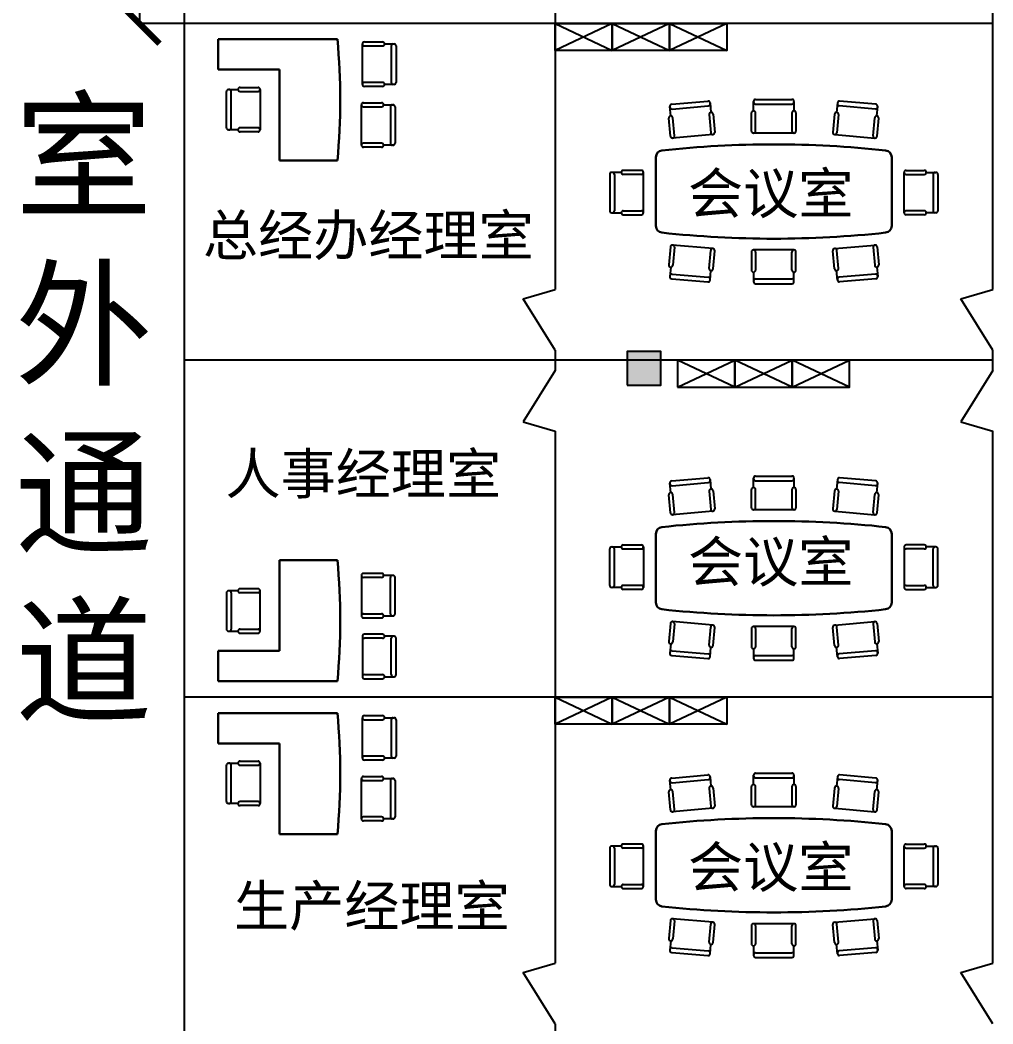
# Model space of a CAD drawing. Header units: millimetres. Extents: x 958 to 636282, y 2095 to 161571.
# Drawn here: x 94426 to 108868, y 27615 to 42515 of the extents above; entities that cross this region are included whole.
import ezdxf

# ---------------------------------------------------------------- set-up
doc = ezdxf.new("R2010")
doc.units = ezdxf.units.MM
for name, color, linetype in [('COLUMN', 9, 'Continuous'), ('PUB_HATCH', 8, 'Continuous'), ('W', 7, 'Continuous')]:
    doc.layers.add(name, color=color, linetype=linetype)
doc.styles.get("Standard").update_dxf_attribs({"font": 'arial.ttf'})
doc.dimstyles.new('ISO-25', dxfattribs={"dimtxt": 2.5, "dimasz": 2.5, "dimexe": 1.25, "dimexo": 0.625, "dimtad": 1, "dimtxsty": 'Standard', "dimcen": 2.5, "dimadec": 0, "dimazin": 0, "dimtfac": 1, "dimtmove": 0, "dimatfit": 3, "dimfxl": 1, "dimarcsym": 0})

# ---------------------------------------------------------------- blocks, each defined once
blk = doc.blocks.new('_fzh')
blk.add_lwpolyline([(-0.5, -0.5), (0.5, -0.5), (0.5, 0.5), (-0.5, 0.5)], close=True)
at = {"layer": 'PUB_HATCH'}
blk.add_solid([(-0.5, -0.5), (0.5, -0.5), (-0.5, 0.5), (0.5, 0.5)], dxfattribs=at)
blk = doc.blocks.new('_ArchTick')
at = {"color": 0, "linetype": 'ByBlock', "const_width": 0.15}
blk.add_lwpolyline([(-0.5, -0.5), (0.5, 0.5)], dxfattribs=at)
blk = doc.blocks.new('*D84')
at = {"color": 0, "lineweight": -2, "transparency": 16777216}
for p, q in [((96867, 47465), (96196, 47465)), ((96197, 47465), (96197, 42465)), ((96867, 42465), (96196, 42465))]:
    blk.add_line(p, q, dxfattribs=at)
at = {"layer": 'Defpoints', "color": 0, "transparency": 16777216}
for p in [(96868, 47465), (96197, 42465), (96868, 42465)]:
    blk.add_point(p, dxfattribs=at)
at = {"color": 0, "lineweight": -2, "transparency": 16777216, "xscale": 600, "yscale": 600, "zscale": 600}
for p, rotation in [((96197, 47465), 90), ((96197, 42465), 270)]:
    blk.add_blockref('_ArchTick', p, dxfattribs=dict(at, rotation=rotation))
at = {"color": 0, "transparency": 16777216, "insert": (95788, 44965), "char_height": 800, "attachment_point": 5, "rotation": 90}
blk.add_mtext('5000', dxfattribs=at)

msp = doc.modelspace()

# ---------------------------------------------------------------- linework, layer by layer
for p, q in [((96867.733, 10465.286), (96867.733, 67225.286)), ((96867.733, 10465.286), (96867.733, 67225.286)), ((102367.733, 46415.215), (102367.733, 42465.286)), ((108867.733, 38515.357), (108867.733, 46415.215)), ((108867.733, 42465.286), (96867.733, 42465.286)), ((102367.733, 42465.286), (102367.733, 38515.357)), ((102367.733, 42465.286), (103217.733, 42065.286)), ((103217.733, 42465.286), (102367.733, 42065.286)), ((103217.733, 42465.286), (104067.733, 42065.286)), ((104067.733, 42465.286), (103217.733, 42065.286)), ((104067.733, 42465.286), (104917.733, 42065.286)), ((104917.733, 42465.286), (104067.733, 42065.286)), ((102367.733, 37615.357), (102367.733, 37465.286)), ((108867.733, 37315.215), (108867.733, 37615.357)), ((108867.733, 37465.286), (96867.733, 37465.286)), ((102367.733, 37465.286), (102367.733, 37315.215)), ((104187.733, 37065.286), (105037.733, 37465.286)), ((105037.733, 37065.286), (104187.733, 37465.286)), ((105037.733, 37065.286), (105887.733, 37465.286)), ((105887.733, 37065.286), (105037.733, 37465.286)), ((105887.733, 37065.286), (106737.733, 37465.286)), ((106737.733, 37065.286), (105887.733, 37465.286)), ((102367.733, 36415.215), (102367.733, 32465.286)), ((108867.733, 28515.357), (108867.733, 36415.215)), ((108867.733, 32465.286), (96867.733, 32465.286)), ((102367.733, 32465.286), (102367.733, 28515.357)), ((102367.733, 32465.286), (103217.733, 32065.286)), ((103217.733, 32465.286), (102367.733, 32065.286)), ((103217.733, 32465.286), (104067.733, 32065.286)), ((104067.733, 32465.286), (103217.733, 32065.286)), ((104067.733, 32465.286), (104917.733, 32065.286)), ((104917.733, 32465.286), (104067.733, 32065.286)), ((102367.733, 27615.357), (102367.733, 27465.286))]:
    msp.add_line(p, q)
for points in [[(102367.733, 42465.286), (103217.733, 42465.286), (103217.733, 42065.286), (102367.733, 42065.286)], [(103217.733, 42465.286), (104067.733, 42465.286), (104067.733, 42065.286), (103217.733, 42065.286)], [(104067.733, 42465.286), (104917.733, 42465.286), (104917.733, 42065.286), (104067.733, 42065.286)], [(104187.733, 37065.286), (105037.733, 37065.286), (105037.733, 37465.286), (104187.733, 37465.286)], [(105037.733, 37065.286), (105887.733, 37065.286), (105887.733, 37465.286), (105037.733, 37465.286)], [(105887.733, 37065.286), (106737.733, 37065.286), (106737.733, 37465.286), (105887.733, 37465.286)], [(102367.733, 32465.286), (103217.733, 32465.286), (103217.733, 32065.286), (102367.733, 32065.286)], [(103217.733, 32465.286), (104067.733, 32465.286), (104067.733, 32065.286), (103217.733, 32065.286)], [(104067.733, 32465.286), (104917.733, 32465.286), (104917.733, 32065.286), (104067.733, 32065.286)]]:
    msp.add_lwpolyline(points, close=True)
at = {"layer": 'W', "color": 0, "linetype": 'ByBlock', "lineweight": 30}
for p, q in [((97367.733, 42229.897), (99137.733, 42229.897)), ((97367.733, 42229.897), (97367.733, 41779.897)), ((98277.733, 41779.897), (97367.733, 41779.897)), ((98277.733, 40429.897), (98277.733, 41779.897)), ((99137.733, 40429.897), (98277.733, 40429.897)), ((103864.628, 39459.831), (103864.628, 40480.928)), ((107364.628, 39459.831), (107364.628, 40480.928)), ((103864.628, 34890.434), (103864.628, 33869.337)), ((107364.628, 34890.434), (107364.628, 33869.337)), ((99137.733, 34500.674), (98277.733, 34500.674)), ((98277.733, 34500.674), (98277.733, 33150.674)), ((98277.733, 33150.674), (97367.733, 33150.674)), ((97367.733, 32700.674), (97367.733, 33150.674)), ((97367.733, 32700.674), (99137.733, 32700.674)), ((97367.733, 32229.897), (99137.733, 32229.897)), ((97367.733, 32229.897), (97367.733, 31779.897)), ((98277.733, 31779.897), (97367.733, 31779.897)), ((98277.733, 30429.897), (98277.733, 31779.897)), ((99137.733, 30429.897), (98277.733, 30429.897)), ((103864.628, 29459.831), (103864.628, 30480.928)), ((107364.628, 29459.831), (107364.628, 30480.928))]:
    msp.add_line(p, q, dxfattribs=at)
at = {"layer": 'W', "color": 3, "linetype": 'ByBlock', "lineweight": 25}
for p, q in [((99536.776, 42191.046), (99805.816, 42191.046)), ((99506.776, 41561.046), (99506.776, 42161.046)), ((99506.776, 42161.046), (99506.776, 42161.046)), ((99536.776, 42131.046), (99805.816, 42131.046)), ((99835.816, 42161.046), (99835.816, 42161.046)), ((99835.816, 42161.046), (99976.776, 42161.046)), ((99936.776, 42131.046), (99936.776, 41591.046)), ((99966.776, 42161.046), (99976.776, 42161.046)), ((100006.776, 42131.046), (100006.776, 41591.046)), ((99805.816, 41591.046), (99536.776, 41591.046)), ((97489.785, 40915.92), (97489.785, 41455.92)), ((97519.785, 41485.92), (97529.785, 41485.92)), ((97519.785, 41485.92), (97660.745, 41485.92)), ((97559.785, 40915.92), (97559.785, 41455.92)), ((97660.745, 41485.92), (97660.745, 41485.92)), ((97690.745, 41515.92), (97959.785, 41515.92)), ((97690.745, 41455.92), (97959.785, 41455.92)), ((97989.785, 41485.92), (97989.785, 40885.92)), ((97989.785, 41485.92), (97989.785, 41485.92)), ((99506.776, 41561.046), (99506.776, 41561.046)), ((99805.816, 41531.046), (99536.776, 41531.046)), ((99835.816, 41561.046), (99835.816, 41561.046)), ((99976.776, 41561.046), (99835.816, 41561.046)), ((99976.776, 41561.046), (99966.776, 41561.046)), ((99523.288, 41288.172), (99792.328, 41288.172)), ((104098.939, 41264.861), (104636.884, 41311.925)), ((104669.384, 41284.654), (104670.256, 41274.692)), ((104669.384, 41284.654), (104681.67, 41144.23)), ((105313.784, 41298.024), (105313.784, 41308.024)), ((105313.784, 41167.064), (105313.784, 41308.024)), ((105343.784, 41338.024), (105883.784, 41338.024)), ((105913.784, 41308.024), (105913.784, 41298.024)), ((105913.784, 41308.024), (105913.784, 41167.064)), ((106559.872, 41284.654), (106547.586, 41144.23)), ((106559.872, 41284.654), (106559, 41274.692)), ((107130.317, 41264.861), (106592.372, 41311.925)), ((99493.288, 40658.172), (99493.288, 41258.172)), ((99493.288, 41258.172), (99493.288, 41258.172)), ((99523.288, 41228.172), (99792.328, 41228.172)), ((99822.328, 41258.172), (99822.328, 41258.172)), ((99822.328, 41258.172), (99963.288, 41258.172)), ((99923.288, 41228.172), (99923.288, 40688.172)), ((99953.288, 41258.172), (99963.288, 41258.172)), ((99993.288, 41228.172), (99993.288, 40688.172)), ((104072.539, 41222.398), (104071.668, 41232.36)), ((104083.953, 41091.937), (104071.668, 41232.36)), ((104105.04, 41195.127), (104642.985, 41242.191)), ((104681.67, 41144.23), (104681.67, 41144.23)), ((105283.784, 40868.024), (105283.784, 41137.064)), ((105313.784, 41167.064), (105313.784, 41167.064)), ((105343.784, 41268.024), (105883.784, 41268.024)), ((105343.784, 40868.024), (105343.784, 41137.064)), ((105883.784, 41137.064), (105883.784, 40868.024)), ((105913.784, 41167.064), (105913.784, 41167.064)), ((105943.784, 41137.064), (105943.784, 40868.024)), ((106547.586, 41144.23), (106547.586, 41144.23)), ((107124.216, 41195.127), (106586.271, 41242.191)), ((107145.303, 41091.937), (107157.588, 41232.36)), ((107156.717, 41222.398), (107157.588, 41232.36)), ((104080.13, 40791.42), (104056.682, 41059.436)), ((104083.953, 41091.937), (104083.953, 41091.937)), ((104139.902, 40796.649), (104116.454, 41064.666)), ((104654.399, 41111.73), (104677.847, 40843.713)), ((104714.17, 41116.959), (104737.619, 40848.943)), ((106515.086, 41116.959), (106491.637, 40848.943)), ((106574.857, 41111.73), (106551.409, 40843.713)), ((107089.354, 40796.649), (107112.802, 41064.666)), ((107145.303, 41091.937), (107145.303, 41091.937)), ((107149.126, 40791.42), (107172.574, 41059.436)), ((97529.785, 40885.92), (97519.785, 40885.92)), ((97660.745, 40885.92), (97519.785, 40885.92)), ((97660.745, 40885.92), (97660.745, 40885.92)), ((97959.785, 40915.92), (97690.745, 40915.92)), ((97959.785, 40855.92), (97690.745, 40855.92)), ((97989.785, 40885.92), (97989.785, 40885.92)), ((105913.784, 40838.024), (105313.784, 40838.024)), ((105313.784, 40838.024), (105313.784, 40838.024)), ((105913.784, 40838.024), (105913.784, 40838.024)), ((99792.328, 40688.172), (99523.288, 40688.172)), ((104710.348, 40816.442), (104112.631, 40764.149)), ((104112.631, 40764.149), (104112.631, 40764.149)), ((104710.348, 40816.442), (104710.348, 40816.442)), ((106518.908, 40816.442), (107116.625, 40764.149)), ((106518.908, 40816.442), (106518.908, 40816.442)), ((107116.625, 40764.149), (107116.625, 40764.149)), ((99493.288, 40658.172), (99493.288, 40658.172)), ((99792.328, 40628.172), (99523.288, 40628.172)), ((99822.328, 40658.172), (99822.328, 40658.172)), ((99963.288, 40658.172), (99822.328, 40658.172)), ((99963.288, 40658.172), (99953.288, 40658.172)), ((103219.162, 40255.111), (103209.162, 40255.111)), ((103350.122, 40255.111), (103209.162, 40255.111)), ((103350.122, 40255.111), (103350.122, 40255.111)), ((103649.162, 40285.111), (103380.122, 40285.111)), ((103679.162, 39655.111), (103679.162, 40255.111)), ((103679.162, 40255.111), (103679.162, 40255.111)), ((107550.094, 39655.111), (107550.094, 40255.111)), ((107550.094, 40255.111), (107550.094, 40255.111)), ((107580.094, 40285.111), (107849.134, 40285.111)), ((107879.134, 40255.111), (107879.134, 40255.111)), ((107879.134, 40255.111), (108020.094, 40255.111)), ((108010.094, 40255.111), (108020.094, 40255.111)), ((103179.162, 40225.111), (103179.162, 39685.111)), ((103249.162, 40225.111), (103249.162, 39685.111)), ((103649.162, 40225.111), (103380.122, 40225.111)), ((107580.094, 40225.111), (107849.134, 40225.111)), ((107980.094, 40225.111), (107980.094, 39685.111)), ((108050.094, 40225.111), (108050.094, 39685.111)), ((103209.162, 39655.111), (103219.162, 39655.111)), ((103209.162, 39655.111), (103350.122, 39655.111)), ((103350.122, 39655.111), (103350.122, 39655.111)), ((103380.122, 39685.111), (103649.162, 39685.111)), ((103679.162, 39655.111), (103679.162, 39655.111)), ((107550.094, 39655.111), (107550.094, 39655.111)), ((107849.134, 39685.111), (107580.094, 39685.111)), ((107879.134, 39655.111), (107879.134, 39655.111)), ((108020.094, 39655.111), (107879.134, 39655.111)), ((108020.094, 39655.111), (108010.094, 39655.111)), ((103380.122, 39625.111), (103649.162, 39625.111)), ((107849.134, 39625.111), (107580.094, 39625.111)), ((104080.13, 39149.339), (104056.682, 38881.322)), ((104710.348, 39124.316), (104112.631, 39176.61)), ((104112.631, 39176.61), (104112.631, 39176.61)), ((104139.902, 39144.109), (104116.454, 38876.093)), ((104654.399, 38829.029), (104677.847, 39097.045)), ((104710.348, 39124.316), (104710.348, 39124.316)), ((104714.17, 38823.8), (104737.619, 39091.816)), ((105283.784, 39072.735), (105283.784, 38803.695)), ((105913.784, 39102.735), (105313.784, 39102.735)), ((105313.784, 39102.735), (105313.784, 39102.735)), ((105343.784, 39072.735), (105343.784, 38803.695)), ((105883.784, 38803.695), (105883.784, 39072.735)), ((105913.784, 39102.735), (105913.784, 39102.735)), ((105943.784, 38803.695), (105943.784, 39072.735)), ((106515.086, 38823.8), (106491.637, 39091.816)), ((106518.908, 39124.316), (107116.625, 39176.61)), ((106518.908, 39124.316), (106518.908, 39124.316)), ((106574.857, 38829.029), (106551.409, 39097.045)), ((107089.354, 39144.109), (107112.802, 38876.093)), ((107116.625, 39176.61), (107116.625, 39176.61)), ((107149.126, 39149.339), (107172.574, 38881.322)), ((104083.953, 38848.822), (104071.668, 38708.398)), ((104083.953, 38848.822), (104083.953, 38848.822)), ((104105.04, 38745.631), (104642.985, 38698.567)), ((104669.384, 38656.105), (104681.67, 38796.528)), ((104681.67, 38796.528), (104681.67, 38796.528)), ((105313.784, 38773.695), (105313.784, 38773.695)), ((105313.784, 38773.695), (105313.784, 38632.735)), ((105913.784, 38773.695), (105913.784, 38773.695)), ((105913.784, 38632.735), (105913.784, 38773.695)), ((106547.586, 38796.528), (106547.586, 38796.528)), ((106559.872, 38656.105), (106547.586, 38796.528)), ((107124.216, 38745.631), (106586.271, 38698.567)), ((107145.303, 38848.822), (107145.303, 38848.822)), ((107145.303, 38848.822), (107157.588, 38708.398)), ((104072.539, 38718.36), (104071.668, 38708.398)), ((104098.939, 38675.898), (104636.884, 38628.834)), ((104669.384, 38656.105), (104670.256, 38666.067)), ((105313.784, 38642.735), (105313.784, 38632.735)), ((105343.784, 38672.735), (105883.784, 38672.735)), ((105343.784, 38602.735), (105883.784, 38602.735)), ((105913.784, 38632.735), (105913.784, 38642.735)), ((106559.872, 38656.105), (106559, 38666.067)), ((107130.317, 38675.898), (106592.372, 38628.834)), ((107156.717, 38718.36), (107157.588, 38708.398)), ((102367.733, 37615.357), (101892.227, 38379.486)), ((108867.733, 37615.357), (108392.227, 38379.486)), ((102367.733, 37315.215), (101892.227, 36551.085)), ((108867.733, 37315.215), (108392.227, 36551.085)), ((104072.539, 35631.904), (104071.668, 35641.866)), ((104083.953, 35501.443), (104071.668, 35641.866)), ((104098.939, 35674.367), (104636.884, 35721.431)), ((104105.04, 35604.633), (104642.985, 35651.697)), ((104669.384, 35694.16), (104670.256, 35684.198)), ((104669.384, 35694.16), (104681.67, 35553.736)), ((105313.784, 35707.53), (105313.784, 35717.53)), ((105313.784, 35576.57), (105313.784, 35717.53)), ((105343.784, 35747.53), (105883.784, 35747.53)), ((105343.784, 35677.53), (105883.784, 35677.53)), ((105913.784, 35717.53), (105913.784, 35707.53)), ((105913.784, 35717.53), (105913.784, 35576.57)), ((106559.872, 35694.16), (106547.586, 35553.736)), ((106559.872, 35694.16), (106559, 35684.198)), ((107124.216, 35604.633), (106586.271, 35651.697)), ((107130.317, 35674.367), (106592.372, 35721.431)), ((107145.303, 35501.443), (107157.588, 35641.866)), ((107156.717, 35631.904), (107157.588, 35641.866)), ((104080.13, 35200.926), (104056.682, 35468.942)), ((104083.953, 35501.443), (104083.953, 35501.443)), ((104139.902, 35206.155), (104116.454, 35474.172)), ((104654.399, 35521.236), (104677.847, 35253.219)), ((104681.67, 35553.736), (104681.67, 35553.736)), ((104714.17, 35526.465), (104737.619, 35258.449)), ((105283.784, 35277.53), (105283.784, 35546.57)), ((105313.784, 35576.57), (105313.784, 35576.57)), ((105343.784, 35277.53), (105343.784, 35546.57)), ((105883.784, 35546.57), (105883.784, 35277.53)), ((105913.784, 35576.57), (105913.784, 35576.57)), ((105943.784, 35546.57), (105943.784, 35277.53)), ((106515.086, 35526.465), (106491.637, 35258.449)), ((106547.586, 35553.736), (106547.586, 35553.736)), ((106574.857, 35521.236), (106551.409, 35253.219)), ((107089.354, 35206.155), (107112.802, 35474.172)), ((107145.303, 35501.443), (107145.303, 35501.443)), ((107149.126, 35200.926), (107172.574, 35468.942)), ((104710.348, 35225.948), (104112.631, 35173.655)), ((104112.631, 35173.655), (104112.631, 35173.655)), ((104710.348, 35225.948), (104710.348, 35225.948)), ((105913.784, 35247.53), (105313.784, 35247.53)), ((105313.784, 35247.53), (105313.784, 35247.53)), ((105913.784, 35247.53), (105913.784, 35247.53)), ((106518.908, 35225.948), (107116.625, 35173.655)), ((106518.908, 35225.948), (106518.908, 35225.948)), ((107116.625, 35173.655), (107116.625, 35173.655)), ((103380.122, 34725.154), (103649.162, 34725.154)), ((107849.134, 34725.154), (107580.094, 34725.154)), ((103179.162, 34125.154), (103179.162, 34665.154)), ((103209.162, 34695.154), (103219.162, 34695.154)), ((103209.162, 34695.154), (103350.122, 34695.154)), ((103249.162, 34125.154), (103249.162, 34665.154)), ((103350.122, 34695.154), (103350.122, 34695.154)), ((103380.122, 34665.154), (103649.162, 34665.154)), ((103679.162, 34695.154), (103679.162, 34095.154)), ((103679.162, 34695.154), (103679.162, 34695.154)), ((107550.094, 34695.154), (107550.094, 34095.154)), ((107550.094, 34695.154), (107550.094, 34695.154)), ((107849.134, 34665.154), (107580.094, 34665.154)), ((107879.134, 34695.154), (107879.134, 34695.154)), ((108020.094, 34695.154), (107879.134, 34695.154)), ((107980.094, 34125.154), (107980.094, 34665.154)), ((108020.094, 34695.154), (108010.094, 34695.154)), ((108050.094, 34125.154), (108050.094, 34665.154)), ((99493.288, 34272.399), (99493.288, 33672.399)), ((99493.288, 34272.399), (99493.288, 34272.399)), ((99792.328, 34302.399), (99523.288, 34302.399)), ((99822.328, 34272.399), (99822.328, 34272.399)), ((99963.288, 34272.399), (99822.328, 34272.399)), ((99963.288, 34272.399), (99953.288, 34272.399)), ((99792.328, 34242.399), (99523.288, 34242.399)), ((99923.288, 33702.399), (99923.288, 34242.399)), ((99993.288, 33702.399), (99993.288, 34242.399)), ((103649.162, 34125.154), (103380.122, 34125.154)), ((107580.094, 34125.154), (107849.134, 34125.154)), ((97489.785, 34014.651), (97489.785, 33474.651)), ((97529.785, 34044.651), (97519.785, 34044.651)), ((97660.745, 34044.651), (97519.785, 34044.651)), ((97559.785, 34014.651), (97559.785, 33474.651)), ((97660.745, 34044.651), (97660.745, 34044.651)), ((97959.785, 34074.651), (97690.745, 34074.651)), ((97959.785, 34014.651), (97690.745, 34014.651)), ((97989.785, 33444.651), (97989.785, 34044.651)), ((97989.785, 34044.651), (97989.785, 34044.651)), ((103219.162, 34095.154), (103209.162, 34095.154)), ((103350.122, 34095.154), (103209.162, 34095.154)), ((103350.122, 34095.154), (103350.122, 34095.154)), ((103649.162, 34065.154), (103380.122, 34065.154)), ((103679.162, 34095.154), (103679.162, 34095.154)), ((107550.094, 34095.154), (107550.094, 34095.154)), ((107580.094, 34065.154), (107849.134, 34065.154)), ((107879.134, 34095.154), (107879.134, 34095.154)), ((107879.134, 34095.154), (108020.094, 34095.154)), ((108010.094, 34095.154), (108020.094, 34095.154)), ((99523.288, 33702.399), (99792.328, 33702.399)), ((99493.288, 33672.399), (99493.288, 33672.399)), ((99523.288, 33642.399), (99792.328, 33642.399)), ((99822.328, 33672.399), (99822.328, 33672.399)), ((99822.328, 33672.399), (99963.288, 33672.399)), ((99953.288, 33672.399), (99963.288, 33672.399)), ((104080.13, 33558.845), (104056.682, 33290.828)), ((104710.348, 33533.822), (104112.631, 33586.116)), ((104112.631, 33586.116), (104112.631, 33586.116)), ((104139.902, 33553.615), (104116.454, 33285.599)), ((104710.348, 33533.822), (104710.348, 33533.822)), ((106518.908, 33533.822), (107116.625, 33586.116)), ((106518.908, 33533.822), (106518.908, 33533.822)), ((107089.354, 33553.615), (107112.802, 33285.599)), ((107116.625, 33586.116), (107116.625, 33586.116)), ((107149.126, 33558.845), (107172.574, 33290.828)), ((97519.785, 33444.651), (97529.785, 33444.651)), ((97519.785, 33444.651), (97660.745, 33444.651)), ((97660.745, 33444.651), (97660.745, 33444.651)), ((97690.745, 33474.651), (97959.785, 33474.651)), ((97690.745, 33414.651), (97959.785, 33414.651)), ((97989.785, 33444.651), (97989.785, 33444.651)), ((99805.816, 33399.525), (99536.776, 33399.525)), ((104654.399, 33238.535), (104677.847, 33506.551)), ((104714.17, 33233.305), (104737.619, 33501.322)), ((105283.784, 33482.241), (105283.784, 33213.201)), ((105913.784, 33512.241), (105313.784, 33512.241)), ((105313.784, 33512.241), (105313.784, 33512.241)), ((105343.784, 33482.241), (105343.784, 33213.201)), ((105883.784, 33213.201), (105883.784, 33482.241)), ((105913.784, 33512.241), (105913.784, 33512.241)), ((105943.784, 33213.201), (105943.784, 33482.241)), ((106515.086, 33233.305), (106491.637, 33501.322)), ((106574.857, 33238.535), (106551.409, 33506.551)), ((99506.776, 33369.525), (99506.776, 32769.525)), ((99506.776, 33369.525), (99506.776, 33369.525)), ((99805.816, 33339.525), (99536.776, 33339.525)), ((99835.816, 33369.525), (99835.816, 33369.525)), ((99976.776, 33369.525), (99835.816, 33369.525)), ((99936.776, 32799.525), (99936.776, 33339.525)), ((99976.776, 33369.525), (99966.776, 33369.525)), ((100006.776, 32799.525), (100006.776, 33339.525)), ((104083.953, 33258.328), (104071.668, 33117.904)), ((104083.953, 33258.328), (104083.953, 33258.328)), ((107145.303, 33258.328), (107145.303, 33258.328)), ((107145.303, 33258.328), (107157.588, 33117.904)), ((104072.539, 33127.866), (104071.668, 33117.904)), ((104098.939, 33085.404), (104636.884, 33038.34)), ((104105.04, 33155.137), (104642.985, 33108.073)), ((104669.384, 33065.611), (104681.67, 33206.034)), ((104681.67, 33206.034), (104681.67, 33206.034)), ((105313.784, 33183.201), (105313.784, 33183.201)), ((105313.784, 33183.201), (105313.784, 33042.241)), ((105343.784, 33082.241), (105883.784, 33082.241)), ((105913.784, 33183.201), (105913.784, 33183.201)), ((105913.784, 33042.241), (105913.784, 33183.201)), ((106547.586, 33206.034), (106547.586, 33206.034)), ((106559.872, 33065.611), (106547.586, 33206.034)), ((107124.216, 33155.137), (106586.271, 33108.073)), ((107130.317, 33085.404), (106592.372, 33038.34)), ((107156.717, 33127.866), (107157.588, 33117.904)), ((104669.384, 33065.611), (104670.256, 33075.573)), ((105313.784, 33052.241), (105313.784, 33042.241)), ((105343.784, 33012.241), (105883.784, 33012.241)), ((105913.784, 33042.241), (105913.784, 33052.241)), ((106559.872, 33065.611), (106559, 33075.573)), ((99536.776, 32799.525), (99805.816, 32799.525)), ((99506.776, 32769.525), (99506.776, 32769.525)), ((99536.776, 32739.525), (99805.816, 32739.525)), ((99835.816, 32769.525), (99835.816, 32769.525)), ((99835.816, 32769.525), (99976.776, 32769.525)), ((99966.776, 32769.525), (99976.776, 32769.525)), ((99536.776, 32191.046), (99805.816, 32191.046)), ((99506.776, 31561.046), (99506.776, 32161.046)), ((99506.776, 32161.046), (99506.776, 32161.046)), ((99536.776, 32131.046), (99805.816, 32131.046)), ((99835.816, 32161.046), (99835.816, 32161.046)), ((99835.816, 32161.046), (99976.776, 32161.046)), ((99936.776, 32131.046), (99936.776, 31591.046)), ((99966.776, 32161.046), (99976.776, 32161.046)), ((100006.776, 32131.046), (100006.776, 31591.046)), ((99805.816, 31591.046), (99536.776, 31591.046)), ((97489.785, 30915.92), (97489.785, 31455.92)), ((97519.785, 31485.92), (97529.785, 31485.92)), ((97519.785, 31485.92), (97660.745, 31485.92)), ((97559.785, 30915.92), (97559.785, 31455.92)), ((97660.745, 31485.92), (97660.745, 31485.92)), ((97690.745, 31515.92), (97959.785, 31515.92)), ((97690.745, 31455.92), (97959.785, 31455.92)), ((97989.785, 31485.92), (97989.785, 30885.92)), ((97989.785, 31485.92), (97989.785, 31485.92)), ((99506.776, 31561.046), (99506.776, 31561.046)), ((99805.816, 31531.046), (99536.776, 31531.046)), ((99835.816, 31561.046), (99835.816, 31561.046)), ((99976.776, 31561.046), (99835.816, 31561.046)), ((99976.776, 31561.046), (99966.776, 31561.046)), ((104098.939, 31264.861), (104636.884, 31311.925)), ((105313.784, 31298.024), (105313.784, 31308.024)), ((105313.784, 31167.064), (105313.784, 31308.024)), ((105343.784, 31338.024), (105883.784, 31338.024)), ((105913.784, 31308.024), (105913.784, 31298.024)), ((105913.784, 31308.024), (105913.784, 31167.064)), ((107130.317, 31264.861), (106592.372, 31311.925)), ((99493.288, 30658.172), (99493.288, 31258.172)), ((99493.288, 31258.172), (99493.288, 31258.172)), ((99523.288, 31288.172), (99792.328, 31288.172)), ((99523.288, 31228.172), (99792.328, 31228.172)), ((99822.328, 31258.172), (99822.328, 31258.172)), ((99822.328, 31258.172), (99963.288, 31258.172)), ((99923.288, 31228.172), (99923.288, 30688.172)), ((99953.288, 31258.172), (99963.288, 31258.172)), ((99993.288, 31228.172), (99993.288, 30688.172)), ((104072.539, 31222.398), (104071.668, 31232.36)), ((104083.953, 31091.937), (104071.668, 31232.36)), ((104105.04, 31195.127), (104642.985, 31242.191)), ((104669.384, 31284.654), (104670.256, 31274.692)), ((104669.384, 31284.654), (104681.67, 31144.23)), ((104681.67, 31144.23), (104681.67, 31144.23)), ((105313.784, 31167.064), (105313.784, 31167.064)), ((105343.784, 31268.024), (105883.784, 31268.024)), ((105913.784, 31167.064), (105913.784, 31167.064)), ((106559.872, 31284.654), (106547.586, 31144.23)), ((106547.586, 31144.23), (106547.586, 31144.23)), ((106559.872, 31284.654), (106559, 31274.692)), ((107124.216, 31195.127), (106586.271, 31242.191)), ((107145.303, 31091.937), (107157.588, 31232.36)), ((107156.717, 31222.398), (107157.588, 31232.36)), ((104080.13, 30791.42), (104056.682, 31059.436)), ((104083.953, 31091.937), (104083.953, 31091.937)), ((104139.902, 30796.649), (104116.454, 31064.666)), ((104654.399, 31111.73), (104677.847, 30843.713)), ((104714.17, 31116.959), (104737.619, 30848.943)), ((105283.784, 30868.024), (105283.784, 31137.064)), ((105343.784, 30868.024), (105343.784, 31137.064)), ((105883.784, 31137.064), (105883.784, 30868.024)), ((105943.784, 31137.064), (105943.784, 30868.024)), ((106515.086, 31116.959), (106491.637, 30848.943)), ((106574.857, 31111.73), (106551.409, 30843.713)), ((107089.354, 30796.649), (107112.802, 31064.666)), ((107145.303, 31091.937), (107145.303, 31091.937)), ((107149.126, 30791.42), (107172.574, 31059.436)), ((97529.785, 30885.92), (97519.785, 30885.92)), ((97660.745, 30885.92), (97519.785, 30885.92)), ((97660.745, 30885.92), (97660.745, 30885.92)), ((97959.785, 30915.92), (97690.745, 30915.92)), ((97959.785, 30855.92), (97690.745, 30855.92)), ((97989.785, 30885.92), (97989.785, 30885.92)), ((104710.348, 30816.442), (104112.631, 30764.149)), ((104112.631, 30764.149), (104112.631, 30764.149)), ((104710.348, 30816.442), (104710.348, 30816.442)), ((105913.784, 30838.024), (105313.784, 30838.024)), ((105313.784, 30838.024), (105313.784, 30838.024)), ((105913.784, 30838.024), (105913.784, 30838.024)), ((106518.908, 30816.442), (107116.625, 30764.149)), ((106518.908, 30816.442), (106518.908, 30816.442)), ((107116.625, 30764.149), (107116.625, 30764.149)), ((99493.288, 30658.172), (99493.288, 30658.172)), ((99792.328, 30688.172), (99523.288, 30688.172)), ((99792.328, 30628.172), (99523.288, 30628.172)), ((99822.328, 30658.172), (99822.328, 30658.172)), ((99963.288, 30658.172), (99822.328, 30658.172)), ((99963.288, 30658.172), (99953.288, 30658.172)), ((103219.162, 30255.111), (103209.162, 30255.111)), ((103350.122, 30255.111), (103209.162, 30255.111)), ((103350.122, 30255.111), (103350.122, 30255.111)), ((103649.162, 30285.111), (103380.122, 30285.111)), ((103679.162, 29655.111), (103679.162, 30255.111)), ((103679.162, 30255.111), (103679.162, 30255.111)), ((107550.094, 29655.111), (107550.094, 30255.111)), ((107550.094, 30255.111), (107550.094, 30255.111)), ((107580.094, 30285.111), (107849.134, 30285.111)), ((107879.134, 30255.111), (107879.134, 30255.111)), ((107879.134, 30255.111), (108020.094, 30255.111)), ((108010.094, 30255.111), (108020.094, 30255.111)), ((103179.162, 30225.111), (103179.162, 29685.111)), ((103249.162, 30225.111), (103249.162, 29685.111)), ((103649.162, 30225.111), (103380.122, 30225.111)), ((107580.094, 30225.111), (107849.134, 30225.111)), ((107980.094, 30225.111), (107980.094, 29685.111)), ((108050.094, 30225.111), (108050.094, 29685.111)), ((103209.162, 29655.111), (103219.162, 29655.111)), ((103209.162, 29655.111), (103350.122, 29655.111)), ((103350.122, 29655.111), (103350.122, 29655.111)), ((103380.122, 29685.111), (103649.162, 29685.111)), ((103679.162, 29655.111), (103679.162, 29655.111)), ((107550.094, 29655.111), (107550.094, 29655.111)), ((107849.134, 29685.111), (107580.094, 29685.111)), ((107879.134, 29655.111), (107879.134, 29655.111)), ((108020.094, 29655.111), (107879.134, 29655.111)), ((108020.094, 29655.111), (108010.094, 29655.111)), ((103380.122, 29625.111), (103649.162, 29625.111)), ((107849.134, 29625.111), (107580.094, 29625.111)), ((104080.13, 29149.339), (104056.682, 28881.322)), ((104710.348, 29124.316), (104112.631, 29176.61)), ((104112.631, 29176.61), (104112.631, 29176.61)), ((104139.902, 29144.109), (104116.454, 28876.093)), ((104654.399, 28829.029), (104677.847, 29097.045)), ((104710.348, 29124.316), (104710.348, 29124.316)), ((104714.17, 28823.8), (104737.619, 29091.816)), ((105283.784, 29072.735), (105283.784, 28803.695)), ((105913.784, 29102.735), (105313.784, 29102.735)), ((105313.784, 29102.735), (105313.784, 29102.735)), ((105343.784, 29072.735), (105343.784, 28803.695)), ((105883.784, 28803.695), (105883.784, 29072.735)), ((105913.784, 29102.735), (105913.784, 29102.735)), ((105943.784, 28803.695), (105943.784, 29072.735)), ((106515.086, 28823.8), (106491.637, 29091.816)), ((106518.908, 29124.316), (107116.625, 29176.61)), ((106518.908, 29124.316), (106518.908, 29124.316)), ((106574.857, 28829.029), (106551.409, 29097.045)), ((107089.354, 29144.109), (107112.802, 28876.093)), ((107116.625, 29176.61), (107116.625, 29176.61)), ((107149.126, 29149.339), (107172.574, 28881.322)), ((104083.953, 28848.822), (104071.668, 28708.398)), ((104083.953, 28848.822), (104083.953, 28848.822)), ((104669.384, 28656.105), (104681.67, 28796.528)), ((104681.67, 28796.528), (104681.67, 28796.528)), ((105313.784, 28773.695), (105313.784, 28773.695)), ((105313.784, 28773.695), (105313.784, 28632.735)), ((105913.784, 28773.695), (105913.784, 28773.695)), ((105913.784, 28632.735), (105913.784, 28773.695)), ((106547.586, 28796.528), (106547.586, 28796.528)), ((106559.872, 28656.105), (106547.586, 28796.528)), ((107145.303, 28848.822), (107145.303, 28848.822)), ((107145.303, 28848.822), (107157.588, 28708.398)), ((104072.539, 28718.36), (104071.668, 28708.398)), ((104098.939, 28675.898), (104636.884, 28628.834)), ((104105.04, 28745.631), (104642.985, 28698.567)), ((104669.384, 28656.105), (104670.256, 28666.067)), ((105313.784, 28642.735), (105313.784, 28632.735)), ((105343.784, 28672.735), (105883.784, 28672.735)), ((105913.784, 28632.735), (105913.784, 28642.735)), ((106559.872, 28656.105), (106559, 28666.067)), ((107124.216, 28745.631), (106586.271, 28698.567)), ((107130.317, 28675.898), (106592.372, 28628.834)), ((107156.717, 28718.36), (107157.588, 28708.398)), ((105343.784, 28602.735), (105883.784, 28602.735)), ((102367.733, 27615.357), (101892.227, 28379.486)), ((108867.733, 27615.357), (108392.227, 28379.486))]:
    msp.add_line(p, q, dxfattribs=at)
at = {"layer": 'W', "color": 241, "linetype": 'ByBlock', "lineweight": 25, "true_color": 0xf26eae}
for p, q in [((101892.227, 38379.486), (102367.733, 38515.357)), ((108392.227, 38379.486), (108867.733, 38515.357)), ((101892.227, 36551.085), (102367.733, 36415.215)), ((108392.227, 36551.085), (108867.733, 36415.215)), ((101892.227, 28379.486), (102367.733, 28515.357)), ((108392.227, 28379.486), (108867.733, 28515.357))]:
    msp.add_line(p, q, dxfattribs=at)
at = {"layer": 'W', "color": 0, "linetype": 'ByBlock', "lineweight": 30}
for centre, radius, start, end in [((89032.733, 41329.897), 10145, 354.9103912, 5.0896088), ((103964.628, 40480.928), 100, 96.2062678, 180), ((105614.628, 25307.879), 15362.5, 83.7937322, 96.2062678), ((107264.628, 40480.928), 100, 0, 83.7937322), ((103964.628, 39459.831), 100, 180, 263.7937322), ((105614.628, 54632.879), 15362.5, 263.7937322, 276.2062678), ((107264.628, 39459.831), 100, 276.2062678, 0), ((105614.628, 19717.385), 15362.5, 83.7937322, 96.2062678), ((103964.628, 34890.434), 100, 96.2062678, 180), ((107264.628, 34890.434), 100, 0, 83.7937322), ((89032.733, 33600.674), 10145, 354.9103912, 5.0896088), ((103964.628, 33869.337), 100, 180, 263.7937322), ((107264.628, 33869.337), 100, 276.2062678, 0), ((105614.628, 49042.385), 15362.5, 263.7937322, 276.2062678), ((89032.733, 31329.897), 10145, 354.9103912, 5.0896088), ((103964.628, 30480.928), 100, 96.2062678, 180), ((105614.628, 15307.879), 15362.5, 83.7937322, 96.2062678), ((107264.628, 30480.928), 100, 0, 83.7937322), ((103964.628, 29459.831), 100, 180, 263.7937322), ((105614.628, 44632.879), 15362.5, 263.7937322, 276.2062678), ((107264.628, 29459.831), 100, 276.2062678, 0)]:
    msp.add_arc(centre, radius, start, end, dxfattribs=at)
at = {"layer": 'W', "color": 3, "linetype": 'ByBlock', "lineweight": 25}
for centre, start, end in [((99536.776, 42161.046), 90, 180), ((99805.816, 42161.046), 0, 90), ((99536.776, 42161.046), 180, 270), ((99805.816, 42161.046), 270, 0), ((99966.776, 42131.046), 90, 180), ((99976.776, 42131.046), 0, 90), ((99536.776, 41561.046), 90, 180), ((99805.816, 41561.046), 0, 90), ((99966.776, 41591.046), 180, 270), ((99976.776, 41591.046), 270, 0), ((97519.785, 41455.92), 90, 180), ((97529.785, 41455.92), 0, 90), ((97690.745, 41485.92), 90, 180), ((97690.745, 41485.92), 180, 270), ((97959.785, 41485.92), 0, 90), ((97959.785, 41485.92), 270, 0), ((99536.776, 41561.046), 180, 270), ((99805.816, 41561.046), 270, 0), ((99523.288, 41258.172), 90, 180), ((99792.328, 41258.172), 0, 90), ((104639.499, 41282.039), 5, 95), ((104640.37, 41272.077), 275, 5), ((105343.784, 41308.024), 90, 180), ((105343.784, 41298.024), 180, 270), ((105883.784, 41308.024), 0, 90), ((105883.784, 41298.024), 270, 0), ((106588.886, 41272.077), 175, 265), ((106589.757, 41282.039), 85, 175), ((99523.288, 41258.172), 180, 270), ((99792.328, 41258.172), 270, 0), ((99953.288, 41228.172), 90, 180), ((99963.288, 41228.172), 0, 90), ((104101.554, 41234.975), 95, 185), ((104102.425, 41225.013), 185, 275), ((104684.285, 41114.345), 95, 185), ((104684.285, 41114.345), 5, 95), ((105313.784, 41137.064), 90, 180), ((105313.784, 41137.064), 0, 90), ((105913.784, 41137.064), 90, 180), ((105913.784, 41137.064), 0, 90), ((106544.971, 41114.345), 85, 175), ((106544.971, 41114.345), 355, 85), ((107126.831, 41225.013), 265, 355), ((107127.703, 41234.975), 355, 85), ((104086.568, 41062.051), 95, 185), ((104086.568, 41062.051), 5, 95), ((107142.688, 41062.051), 85, 175), ((107142.688, 41062.051), 355, 85), ((97519.785, 40915.92), 180, 270), ((97529.785, 40915.92), 270, 0), ((97690.745, 40885.92), 90, 180), ((97690.745, 40885.92), 180, 270), ((97959.785, 40885.92), 0, 90), ((97959.785, 40885.92), 270, 0), ((104707.733, 40846.328), 185, 275), ((104707.733, 40846.328), 275, 5), ((105313.784, 40868.024), 180, 270), ((105313.784, 40868.024), 270, 0), ((105913.784, 40868.024), 180, 270), ((105913.784, 40868.024), 270, 0), ((106521.523, 40846.328), 175, 265), ((106521.523, 40846.328), 265, 355), ((99523.288, 40658.172), 90, 180), ((99792.328, 40658.172), 0, 90), ((99953.288, 40688.172), 180, 270), ((99963.288, 40688.172), 270, 0), ((104110.016, 40794.035), 185, 275), ((104110.016, 40794.035), 275, 5), ((107119.24, 40794.035), 175, 265), ((107119.24, 40794.035), 265, 355), ((99523.288, 40658.172), 180, 270), ((99792.328, 40658.172), 270, 0), ((103209.162, 40225.111), 90, 180), ((103219.162, 40225.111), 0, 90), ((103380.122, 40255.111), 90, 180), ((103380.122, 40255.111), 180, 270), ((103649.162, 40255.111), 0, 90), ((103649.162, 40255.111), 270, 0), ((107580.094, 40255.111), 90, 180), ((107580.094, 40255.111), 180, 270), ((107849.134, 40255.111), 0, 90), ((107849.134, 40255.111), 270, 0), ((108010.094, 40225.111), 90, 180), ((108020.094, 40225.111), 0, 90), ((103209.162, 39685.111), 180, 270), ((103219.162, 39685.111), 270, 0), ((103380.122, 39655.111), 90, 180), ((103380.122, 39655.111), 180, 270), ((103649.162, 39655.111), 0, 90), ((103649.162, 39655.111), 270, 0), ((107580.094, 39655.111), 90, 180), ((107580.094, 39655.111), 180, 270), ((107849.134, 39655.111), 0, 90), ((107849.134, 39655.111), 270, 0), ((108010.094, 39685.111), 180, 270), ((108020.094, 39685.111), 270, 0), ((104110.016, 39146.724), 85, 175), ((104110.016, 39146.724), 355, 85), ((104707.733, 39094.431), 85, 175), ((104707.733, 39094.431), 355, 85), ((105313.784, 39072.735), 90, 180), ((105313.784, 39072.735), 0, 90), ((105913.784, 39072.735), 90, 180), ((105913.784, 39072.735), 0, 90), ((106521.523, 39094.431), 95, 185), ((106521.523, 39094.431), 5, 95), ((107119.24, 39146.724), 95, 185), ((107119.24, 39146.724), 5, 95), ((104086.568, 38878.708), 175, 265), ((104102.425, 38715.746), 85, 175), ((104086.568, 38878.708), 265, 355), ((104684.285, 38826.414), 175, 265), ((104684.285, 38826.414), 265, 355), ((105313.784, 38803.695), 180, 270), ((105313.784, 38803.695), 270, 0), ((105913.784, 38803.695), 180, 270), ((105913.784, 38803.695), 270, 0), ((106544.971, 38826.414), 185, 275), ((106544.971, 38826.414), 275, 5), ((107142.688, 38878.708), 185, 275), ((107126.831, 38715.746), 5, 95), ((107142.688, 38878.708), 275, 5), ((104101.554, 38705.784), 175, 265), ((104639.499, 38658.72), 265, 355), ((104640.37, 38668.682), 355, 85), ((105343.784, 38642.735), 90, 180), ((105343.784, 38632.735), 180, 270), ((105883.784, 38642.735), 0, 90), ((105883.784, 38632.735), 270, 0), ((106588.886, 38668.682), 95, 185), ((106589.757, 38658.72), 185, 275), ((107127.703, 38705.784), 275, 5), ((104101.554, 35644.481), 95, 185), ((104102.425, 35634.519), 185, 275), ((104639.499, 35691.545), 5, 95), ((104640.37, 35681.583), 275, 5), ((105343.784, 35717.53), 90, 180), ((105343.784, 35707.53), 180, 270), ((105883.784, 35717.53), 0, 90), ((105883.784, 35707.53), 270, 0), ((106588.886, 35681.583), 175, 265), ((106589.757, 35691.545), 85, 175), ((107126.831, 35634.519), 265, 355), ((107127.703, 35644.481), 355, 85), ((104086.568, 35471.557), 95, 185), ((104086.568, 35471.557), 5, 95), ((104684.285, 35523.85), 95, 185), ((104684.285, 35523.85), 5, 95), ((105313.784, 35546.57), 90, 180), ((105313.784, 35546.57), 0, 90), ((105913.784, 35546.57), 90, 180), ((105913.784, 35546.57), 0, 90), ((106544.971, 35523.85), 85, 175), ((106544.971, 35523.85), 355, 85), ((107142.688, 35471.557), 85, 175), ((107142.688, 35471.557), 355, 85), ((104110.016, 35203.541), 185, 275), ((104110.016, 35203.541), 275, 5), ((104707.733, 35255.834), 185, 275), ((104707.733, 35255.834), 275, 5), ((105313.784, 35277.53), 180, 270), ((105313.784, 35277.53), 270, 0), ((105913.784, 35277.53), 180, 270), ((105913.784, 35277.53), 270, 0), ((106521.523, 35255.834), 175, 265), ((106521.523, 35255.834), 265, 355), ((107119.24, 35203.541), 175, 265), ((107119.24, 35203.541), 265, 355), ((103380.122, 34695.154), 90, 180), ((103649.162, 34695.154), 0, 90), ((107580.094, 34695.154), 90, 180), ((107849.134, 34695.154), 0, 90), ((103209.162, 34665.154), 90, 180), ((103219.162, 34665.154), 0, 90), ((103380.122, 34695.154), 180, 270), ((103649.162, 34695.154), 270, 0), ((107580.094, 34695.154), 180, 270), ((107849.134, 34695.154), 270, 0), ((108010.094, 34665.154), 90, 180), ((108020.094, 34665.154), 0, 90), ((99523.288, 34272.399), 90, 180), ((99523.288, 34272.399), 180, 270), ((99792.328, 34272.399), 0, 90), ((99792.328, 34272.399), 270, 0), ((99953.288, 34242.399), 90, 180), ((99963.288, 34242.399), 0, 90), ((103209.162, 34125.154), 180, 270), ((103219.162, 34125.154), 270, 0), ((103380.122, 34095.154), 90, 180), ((103649.162, 34095.154), 0, 90), ((107580.094, 34095.154), 90, 180), ((107849.134, 34095.154), 0, 90), ((108010.094, 34125.154), 180, 270), ((108020.094, 34125.154), 270, 0), ((97519.785, 34014.651), 90, 180), ((97529.785, 34014.651), 0, 90), ((97690.745, 34044.651), 90, 180), ((97690.745, 34044.651), 180, 270), ((97959.785, 34044.651), 0, 90), ((97959.785, 34044.651), 270, 0), ((103380.122, 34095.154), 180, 270), ((103649.162, 34095.154), 270, 0), ((107580.094, 34095.154), 180, 270), ((107849.134, 34095.154), 270, 0), ((99523.288, 33672.399), 90, 180), ((99792.328, 33672.399), 0, 90), ((99953.288, 33702.399), 180, 270), ((99963.288, 33702.399), 270, 0), ((99523.288, 33672.399), 180, 270), ((99792.328, 33672.399), 270, 0), ((104110.016, 33556.23), 85, 175), ((104110.016, 33556.23), 355, 85), ((104707.733, 33503.936), 85, 175), ((104707.733, 33503.936), 355, 85), ((106521.523, 33503.936), 95, 185), ((106521.523, 33503.936), 5, 95), ((107119.24, 33556.23), 95, 185), ((107119.24, 33556.23), 5, 95), ((97519.785, 33474.651), 180, 270), ((97529.785, 33474.651), 270, 0), ((97690.745, 33444.651), 90, 180), ((97690.745, 33444.651), 180, 270), ((97959.785, 33444.651), 0, 90), ((97959.785, 33444.651), 270, 0), ((99536.776, 33369.525), 90, 180), ((99805.816, 33369.525), 0, 90), ((105313.784, 33482.241), 90, 180), ((105313.784, 33482.241), 0, 90), ((105913.784, 33482.241), 90, 180), ((105913.784, 33482.241), 0, 90), ((99536.776, 33369.525), 180, 270), ((99805.816, 33369.525), 270, 0), ((99966.776, 33339.525), 90, 180), ((99976.776, 33339.525), 0, 90), ((104086.568, 33288.214), 175, 265), ((104086.568, 33288.214), 265, 355), ((104684.285, 33235.92), 175, 265), ((104684.285, 33235.92), 265, 355), ((106544.971, 33235.92), 185, 275), ((106544.971, 33235.92), 275, 5), ((107142.688, 33288.214), 185, 275), ((107142.688, 33288.214), 275, 5), ((104101.554, 33115.29), 175, 265), ((104102.425, 33125.252), 85, 175), ((104640.37, 33078.187), 355, 85), ((105313.784, 33213.201), 180, 270), ((105313.784, 33213.201), 270, 0), ((105343.784, 33052.241), 90, 180), ((105913.784, 33213.201), 180, 270), ((105883.784, 33052.241), 0, 90), ((105913.784, 33213.201), 270, 0), ((106588.886, 33078.187), 95, 185), ((107126.831, 33125.252), 5, 95), ((107127.703, 33115.29), 275, 5), ((104639.499, 33068.225), 265, 355), ((105343.784, 33042.241), 180, 270), ((105883.784, 33042.241), 270, 0), ((106589.757, 33068.225), 185, 275), ((99536.776, 32769.525), 90, 180), ((99805.816, 32769.525), 0, 90), ((99966.776, 32799.525), 180, 270), ((99976.776, 32799.525), 270, 0), ((99536.776, 32769.525), 180, 270), ((99805.816, 32769.525), 270, 0), ((99536.776, 32161.046), 90, 180), ((99805.816, 32161.046), 0, 90), ((99536.776, 32161.046), 180, 270), ((99805.816, 32161.046), 270, 0), ((99966.776, 32131.046), 90, 180), ((99976.776, 32131.046), 0, 90), ((99536.776, 31561.046), 90, 180), ((99805.816, 31561.046), 0, 90), ((99966.776, 31591.046), 180, 270), ((99976.776, 31591.046), 270, 0), ((97519.785, 31455.92), 90, 180), ((97529.785, 31455.92), 0, 90), ((97690.745, 31485.92), 90, 180), ((97690.745, 31485.92), 180, 270), ((97959.785, 31485.92), 0, 90), ((97959.785, 31485.92), 270, 0), ((99536.776, 31561.046), 180, 270), ((99805.816, 31561.046), 270, 0), ((104639.499, 31282.039), 5, 95), ((105343.784, 31308.024), 90, 180), ((105343.784, 31298.024), 180, 270), ((105883.784, 31308.024), 0, 90), ((105883.784, 31298.024), 270, 0), ((106589.757, 31282.039), 85, 175), ((99523.288, 31258.172), 90, 180), ((99523.288, 31258.172), 180, 270), ((99792.328, 31258.172), 0, 90), ((99792.328, 31258.172), 270, 0), ((99953.288, 31228.172), 90, 180), ((99963.288, 31228.172), 0, 90), ((104101.554, 31234.975), 95, 185), ((104102.425, 31225.013), 185, 275), ((104640.37, 31272.077), 275, 5), ((104684.285, 31114.345), 95, 185), ((104684.285, 31114.345), 5, 95), ((105313.784, 31137.064), 90, 180), ((105313.784, 31137.064), 0, 90), ((105913.784, 31137.064), 90, 180), ((105913.784, 31137.064), 0, 90), ((106544.971, 31114.345), 85, 175), ((106544.971, 31114.345), 355, 85), ((106588.886, 31272.077), 175, 265), ((107126.831, 31225.013), 265, 355), ((107127.703, 31234.975), 355, 85), ((104086.568, 31062.051), 95, 185), ((104086.568, 31062.051), 5, 95), ((107142.688, 31062.051), 85, 175), ((107142.688, 31062.051), 355, 85), ((97519.785, 30915.92), 180, 270), ((97529.785, 30915.92), 270, 0), ((97690.745, 30885.92), 90, 180), ((97690.745, 30885.92), 180, 270), ((97959.785, 30885.92), 0, 90), ((97959.785, 30885.92), 270, 0), ((104707.733, 30846.328), 185, 275), ((104707.733, 30846.328), 275, 5), ((105313.784, 30868.024), 180, 270), ((105313.784, 30868.024), 270, 0), ((105913.784, 30868.024), 180, 270), ((105913.784, 30868.024), 270, 0), ((106521.523, 30846.328), 175, 265), ((106521.523, 30846.328), 265, 355), ((104110.016, 30794.035), 185, 275), ((104110.016, 30794.035), 275, 5), ((107119.24, 30794.035), 175, 265), ((107119.24, 30794.035), 265, 355), ((99523.288, 30658.172), 90, 180), ((99523.288, 30658.172), 180, 270), ((99792.328, 30658.172), 0, 90), ((99792.328, 30658.172), 270, 0), ((99953.288, 30688.172), 180, 270), ((99963.288, 30688.172), 270, 0), ((103209.162, 30225.111), 90, 180), ((103219.162, 30225.111), 0, 90), ((103380.122, 30255.111), 90, 180), ((103380.122, 30255.111), 180, 270), ((103649.162, 30255.111), 0, 90), ((103649.162, 30255.111), 270, 0), ((107580.094, 30255.111), 90, 180), ((107580.094, 30255.111), 180, 270), ((107849.134, 30255.111), 0, 90), ((107849.134, 30255.111), 270, 0), ((108010.094, 30225.111), 90, 180), ((108020.094, 30225.111), 0, 90), ((103209.162, 29685.111), 180, 270), ((103219.162, 29685.111), 270, 0), ((103380.122, 29655.111), 90, 180), ((103380.122, 29655.111), 180, 270), ((103649.162, 29655.111), 0, 90), ((103649.162, 29655.111), 270, 0), ((107580.094, 29655.111), 90, 180), ((107580.094, 29655.111), 180, 270), ((107849.134, 29655.111), 0, 90), ((107849.134, 29655.111), 270, 0), ((108010.094, 29685.111), 180, 270), ((108020.094, 29685.111), 270, 0), ((104110.016, 29146.724), 85, 175), ((104110.016, 29146.724), 355, 85), ((104707.733, 29094.431), 85, 175), ((104707.733, 29094.431), 355, 85), ((105313.784, 29072.735), 90, 180), ((105313.784, 29072.735), 0, 90), ((105913.784, 29072.735), 90, 180), ((105913.784, 29072.735), 0, 90), ((106521.523, 29094.431), 95, 185), ((106521.523, 29094.431), 5, 95), ((107119.24, 29146.724), 95, 185), ((107119.24, 29146.724), 5, 95), ((104086.568, 28878.708), 175, 265), ((104086.568, 28878.708), 265, 355), ((104684.285, 28826.414), 175, 265), ((104684.285, 28826.414), 265, 355), ((105313.784, 28803.695), 180, 270), ((105313.784, 28803.695), 270, 0), ((105913.784, 28803.695), 180, 270), ((105913.784, 28803.695), 270, 0), ((106544.971, 28826.414), 185, 275), ((106544.971, 28826.414), 275, 5), ((107142.688, 28878.708), 185, 275), ((107142.688, 28878.708), 275, 5), ((104101.554, 28705.784), 175, 265), ((104102.425, 28715.746), 85, 175), ((104639.499, 28658.72), 265, 355), ((104640.37, 28668.682), 355, 85), ((105343.784, 28642.735), 90, 180), ((105343.784, 28632.735), 180, 270), ((105883.784, 28642.735), 0, 90), ((105883.784, 28632.735), 270, 0), ((106588.886, 28668.682), 95, 185), ((106589.757, 28658.72), 185, 275), ((107126.831, 28715.746), 5, 95), ((107127.703, 28705.784), 275, 5)]:
    msp.add_arc(centre, 30, start, end, dxfattribs=at)

# ---------------------------------------------------------------- block references
at = {"layer": 'COLUMN', "xscale": 500, "yscale": 500, "zscale": 500}
msp.add_blockref('_fzh', (103687.733, 37345.286), dxfattribs=at)

# ---------------------------------------------------------------- texts
for s, width, insert, char_height, attachment_point in [('室外通道', 2007.62171, (94348.135, 41253.531), 1500, 1), ('会议室', 2498.14881, (104341.446, 39573.604), 600, 7), ('总经办经理室', 5148.95922, (97140.566, 39621.87), 600, 1), ('人事经理室', 4466.59166, (97474.818, 36081.78), 600, 1), ('会议室', 2498.14881, (104341.446, 34776.66), 600, 1), ('会议室', 2498.14881, (104341.446, 29573.604), 600, 7), ('生产经理室', 4383.41498, (97602.484, 29667.819), 600, 1)]:
    msp.add_mtext_dynamic_manual_height_columns(s, width=width, gutter_width=12.5, heights=[0], dxfattribs=dict(insert=insert, char_height=char_height, attachment_point=attachment_point))

# ---------------------------------------------------------------- dimensions: what is measured, and where the dimension line sits
dim = msp.add_linear_dim(base=(96197.364, 42465.286), p1=(96867.733, 47465.286), p2=(96867.733, 42465.286), angle=90, dimstyle='ISO-25', override={"dimtxt": 800, "dimasz": 600, "dimblk1": 'ArchTick', "dimblk2": 'ArchTick', "dimsah": 1})
dim.commit()
dim.dimension.update_dxf_attribs({"geometry": '*D84', "text_midpoint": (96197.364, 44965.286), "dimtype": 160})

doc.saveas('drawing.dxf')
